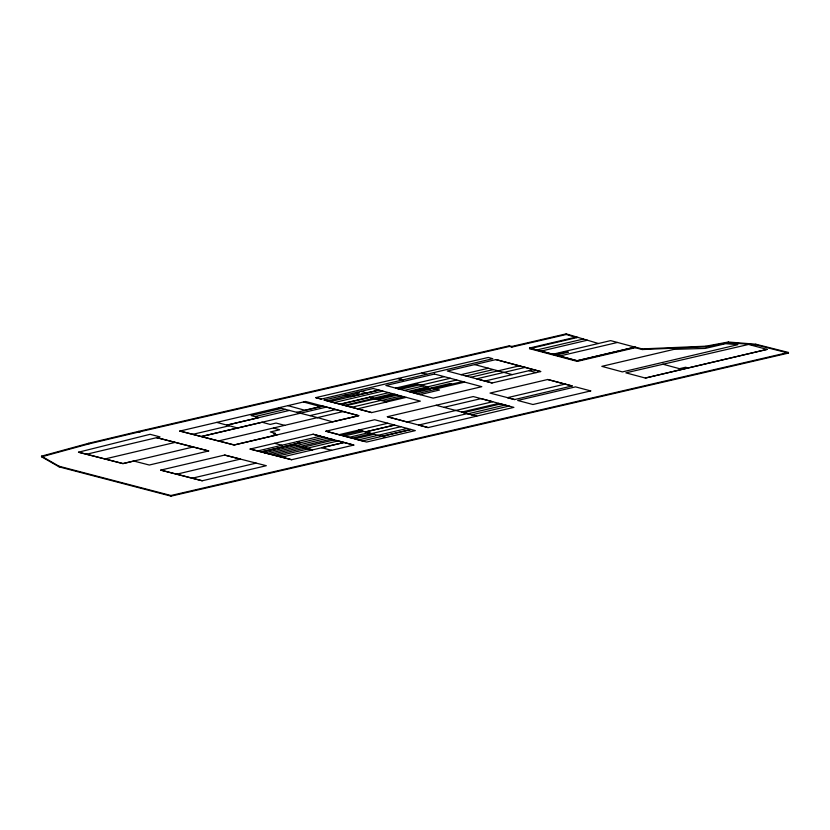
<?xml version="1.0" encoding="UTF-8"?>
<svg xmlns="http://www.w3.org/2000/svg" width="830" height="830" viewBox="0 0 830 830"><rect width="100%" height="100%" fill="white"/><g stroke="black" fill="none" stroke-linecap="round" stroke-linejoin="round"><path stroke-width="1.25" d="M788.5 353.082L755.902 344.844L728.429 342.645L706.071 346.815L642.244 349.544L635.261 347.708L577.265 361.382L529.644 348.683L529.519 348.05L577.14 360.749L635.137 347.075L642.119 348.911L705.957 346.183L728.304 342.012L755.788 344.211L788.376 352.449L788.5 353.082L171.053 496.143L59.189 466.885L41.624 456.811L41.5 456.178L88.82 443.241L138.807 431.341L509.319 345.799L511.799 346.452L566.185 333.857L598.389 343.506M41.624 456.811L88.934 443.874L138.932 431.974L509.444 346.432L511.913 347.085L566.299 334.49L576.705 337.603L576.58 336.97L529.519 348.05L577.14 360.749L634.981 347.148L610.631 340.622L552.78 354.254M208.683 450.96L156.735 437.649L208.683 450.96L149.307 465.028L133.796 461.034L122.965 463.596L78.508 452.205L150.064 434.308L160.003 436.881L86.507 454.249M556.048 355.126L568.374 352.2L566.496 351.671L554.067 354.597M160.73 470.112L176.697 474.2L240.43 459.083L224.64 455.068L160.73 470.112L202.23 480.767L266.326 465.703L224.64 455.068M179.934 431.061L305.585 401.481L358.747 415.685L234.164 444.973L179.934 431.061L234.164 444.973L277.179 434.847L273.392 433.82L275.404 433.353L270.321 431.974L279.741 429.753L273.454 428.052M529.644 348.683L577.877 337.364M289.4 410.425L281.598 408.37L251.075 415.56L258.856 417.625L226.953 425.126L289.4 410.425L317.672 417.656M495.967 359.577L447.318 371.031L492.107 382.972L540.683 371.55L495.967 359.577L540.683 371.55M254.966 416.598L285.447 409.398M324.157 400.039L373.178 388.492L420.354 401.139L371.736 412.583L324.157 400.039L340.02 404.148L388.731 392.663M327.601 400.952L359.483 393.015L356.827 392.341M541.015 351.121L587.37 340.207M330.039 401.596L379.04 390.069L350.8 396.699L345.052 395.122L347.666 395.806M334.189 402.581L382.889 391.096M395.661 388.108L444.237 376.644M461.003 374.672L488.351 368.24M78.508 452.205L104.964 458.959L175.037 442.421M284.763 425.385L276.058 423.051L270.175 424.441L262.104 422.242L201.368 436.518L326.46 407.074M421.184 385.13L450.327 378.273M369.807 397.363L340.497 404.272L371.736 412.583M404.272 390.411L423.736 385.815M373.22 398.286L392.642 393.711M344.367 405.299L373.614 398.4L375.243 398.836L345.975 405.725M408.111 391.438L456.749 379.984M470.776 377.276L519.456 365.823M409.647 391.853L427.346 387.683M310.026 415.612L335.735 409.553M378.117 399.604L397.497 395.018M411.078 392.237L428.788 388.067L425.811 387.268M412.022 392.486L449.756 383.595L451.769 384.124M351.785 407.26L381.001 400.382M413.724 392.943L430.604 388.969L428.882 388.513M416.826 393.773L436.383 389.187L431.486 387.89L433.499 388.44L462.652 381.561M525.286 367.368L476.607 378.833L492.107 382.972M433.499 388.44L435.615 388.98L464.696 382.111M384.663 401.378L404.117 396.792M193.172 446.986L122.965 463.596L104.964 458.959M357.782 408.775L406.254 397.363M419.98 394.624L439.485 390.027L435.615 388.98M484.865 381.053L533.451 369.62M306.726 448.314L338.225 440.906L353.808 445.067L291.652 459.716L250.1 449.061L313.138 434.225L327.643 438.167L296.383 445.544M325.91 431.216L374.672 419.741L415.322 430.604L366.632 442.048L325.91 431.216L344.149 436.051M565.157 384.083L507.41 397.695L514.496 399.572L572.161 385.96L547.707 379.497L490.032 393.088L514.725 399.521M257.611 450.981L320.37 436.186M443.957 407.343L481.068 398.608L492.688 401.741L407.094 422.003L387.361 416.722L473.235 396.553L513.884 407.364L428.124 427.585L418.642 425.074L467.321 413.599L476.783 416.11L461.75 412.085L498.789 403.37M324.032 437.192L261.398 451.945L291.652 459.716M264.562 452.786L295.885 445.409M341.441 435.304L360.863 430.729L363.582 431.455L344.108 436.041L352.107 438.178L400.755 426.713M267.81 453.626L299.091 446.27M371.508 433.592L365.345 431.932L394.541 425.053M348.953 437.337L368.364 432.762L386.126 437.462M274.388 455.286L305.471 447.972L312.557 449.891L302.867 447.277L334.251 439.879L331.243 439.132L299.931 446.488M463.7 412.635L500.781 403.899L508.956 406.088M374.112 434.287L354.68 438.863L362.451 440.938L411.109 429.483L381.883 436.341M176.697 474.2L192.197 478.215L256.19 463.119M281.723 457.154L344.056 442.463L321.687 447.744L331.606 450.306M467.996 413.786L504.91 405.082M471.897 414.824L509.018 406.077M645.346 378.044L767.096 349.389L748.567 344.45L625.862 372.846L645.346 378.044L767.096 349.389M536.74 349.98L583.469 339.034M192.788 434.339L229.319 425.759M400.309 389.353L419.835 384.767M559.545 356.049L617.468 342.458M381.53 400.527L401.014 395.962M218.456 440.969L343.215 411.545M339.086 434.681L387.786 423.248M365.345 431.932L394.613 425.074M271.037 454.467L302.286 447.121M277.625 456.127L308.646 448.843M358.674 439.858L407.229 428.446M315.794 397.622L488.248 357.46L492.781 358.695L321.252 399.106L315.794 397.622L321.366 399.074M465.921 375.99L493.373 369.589M41.5 456.178L59.065 466.252L170.928 495.51L788.376 352.449M250.1 449.061L261.357 451.935L300.657 442.691L296.984 441.705M192.197 478.215L202.23 480.767M403.141 379.808L397.995 378.48L403.079 379.829M279.046 407.717L281.598 408.37M360.915 391.387L366.829 392.932M547.707 379.497L572.161 385.96M436.113 405.268L455.94 410.497M369.734 397.383L373.614 398.4M688.236 367.96L685.57 367.254L679.49 368.686L662.755 364.163M529 370.668L536.232 372.597M387.361 416.722L428.124 427.585M300.024 413.299L296.601 412.386L322.963 406.14L358.747 415.685L332.55 421.827L317.433 417.594M313.035 434.246L353.808 445.067M474.677 364.588L512.266 374.61M427.056 388.482L427.969 388.72M292.71 444.558L305.471 447.972M274.585 443.303L281.899 445.254M415.156 383.512L427.585 386.853M369.329 397.238L386.79 401.948M303.479 401.969L320.525 406.565L304.828 410.238L287.886 405.642M216.744 422.387L237.639 428M455.732 410.445L467.321 413.599M368.364 432.762L358.643 430.096L360.863 430.729M421.982 372.888L426.682 374.268M755.788 344.211L755.902 344.844M728.304 342.012L728.429 342.645M705.957 346.183L706.071 346.815M642.119 348.911L642.244 349.544M635.137 347.075L635.261 347.708M577.14 360.749L577.265 361.382M566.185 333.857L566.299 334.49M511.799 346.452L511.913 347.085M509.319 345.799L509.444 346.432M170.928 495.51L171.053 496.143M139.824 431.621L139.938 432.254M138.807 431.341L138.932 431.974M88.82 443.241L88.934 443.874M59.065 466.252L59.189 466.885M434.526 374.05L385.898 385.494L433.125 398.141L481.805 386.687L434.526 374.05M417.49 384.134L397.975 388.731L417.49 384.134M395.049 394.364L375.617 398.929L395.07 394.364M674.043 349.347L601.823 366.352L622.376 371.902L737.932 344.678L725.648 343.682L705.241 348.424L674.043 349.347M590.721 390.909L532.953 404.511L517.692 400.465L575.481 386.873L590.721 390.909"/></g></svg>
